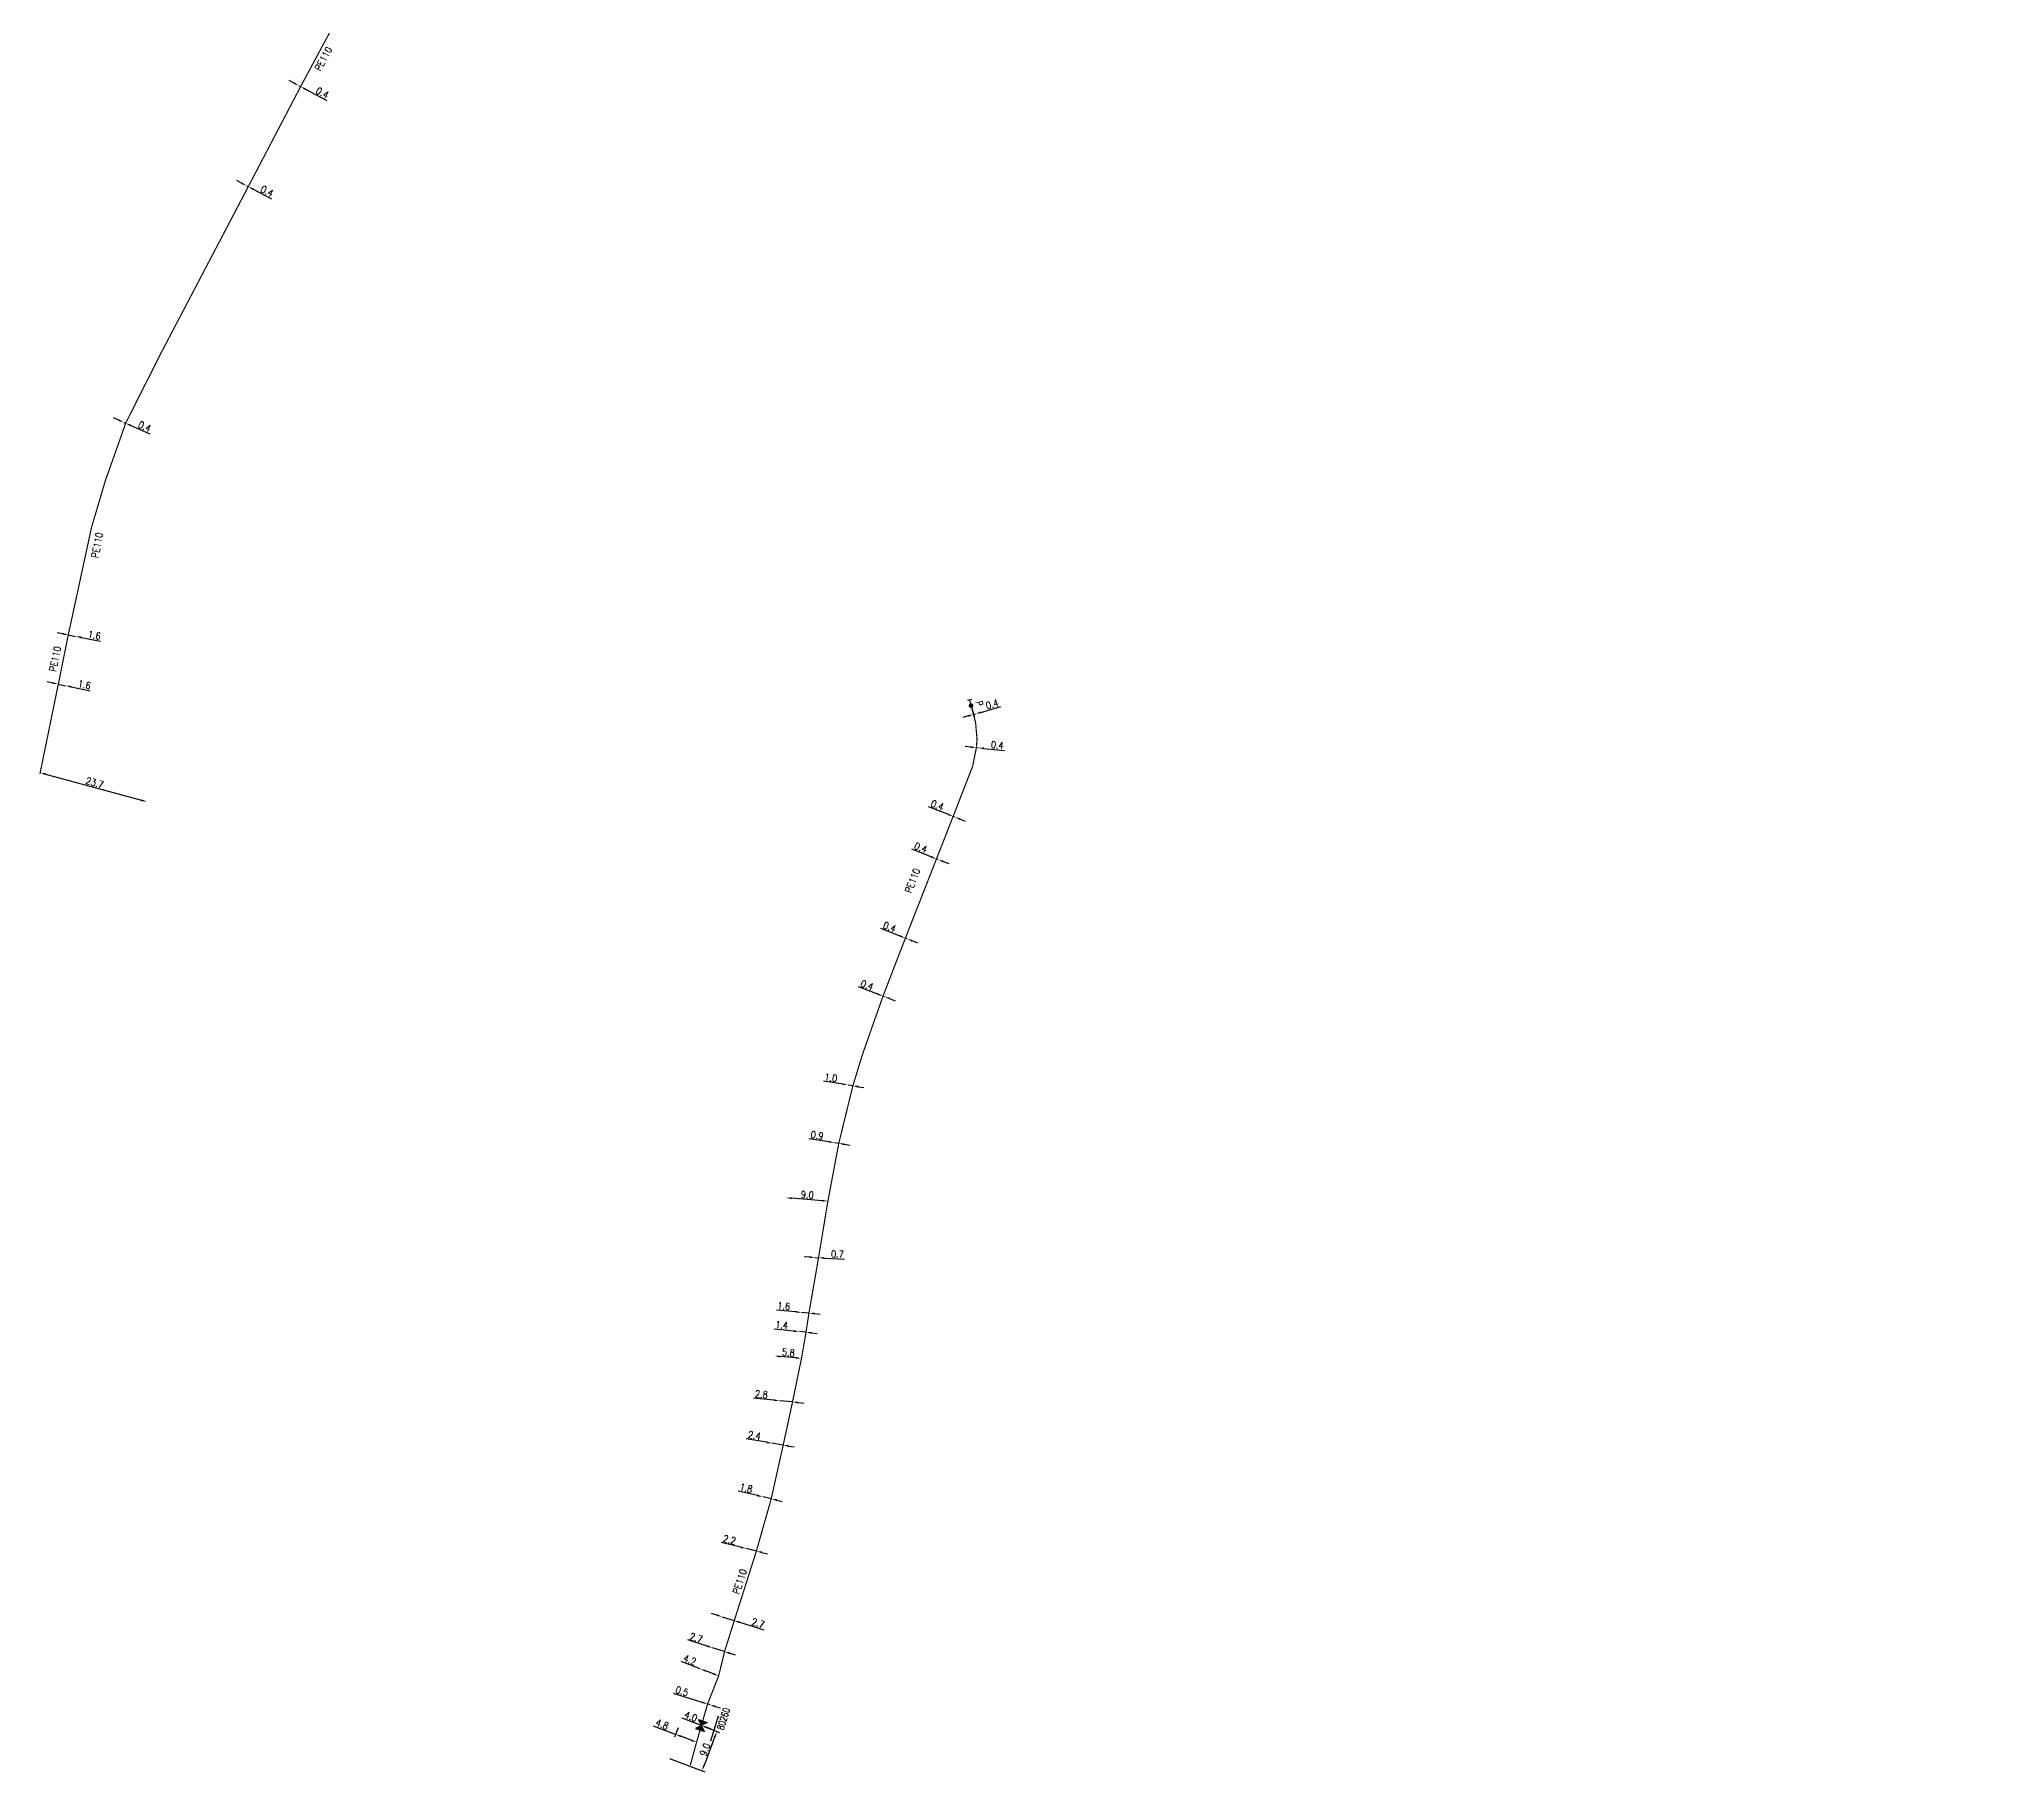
# Model space of a CAD drawing. Header units: millimetres. Extents: x 194000 to 194425, y 154999 to 156002.
# Drawn here: x 193999.9 to 194420.5, y 154998.6 to 155369.4 of the extents above; entities that cross this region are included whole.
import ezdxf
from ezdxf.enums import TextEntityAlignment as Align

# ---------------------------------------------------------------- set-up
doc = ezdxf.new("R2010")
doc.units = ezdxf.units.MM
doc.header["$PDMODE"] = 34
doc.linetypes.add('CENTER', pattern=[50.8, 31.75, -6.35, 6.35, -6.35])
doc.layers.get('0').update_dxf_attribs({"linetype": 'CONTINUOUS'})
doc.layers.get('DEFPOINTS').update_dxf_attribs({"linetype": 'CONTINUOUS'})
for name, color, linetype in [('G_120', 4, 'CONTINUOUS'), ('G_300', 7, 'CONTINUOUS'), ('G_340', 7, 'CONTINUOUS')]:
    doc.layers.add(name, color=color, linetype=linetype)
doc.styles.add('G_ROMANS', font='ROMANS.SHX', dxfattribs={"width": 0.75})
doc.styles.get("Standard").update_dxf_attribs({"font": 'romans.shx', "width": 0.85})
doc.linetypes.add('G_TYPB_PE', pattern='A,5,-0.3,["o",Standard,S=1.5,R=0,X=0,Y=-0.5],-1.65', length=6.95)
doc.dimstyles.get("Standard").update_dxf_attribs({"dimtxt": 1.5, "dimasz": 1.2, "dimexe": 0.625, "dimexo": 0.625, "dimgap": 0.25, "dimtad": 1, "dimdec": 1, "dimzin": 0, "dimdsep": 46, "dimtxsty": 'Standard', "dimcen": -0.5, "dimadec": 0, "dimazin": 0, "dimtfac": 1, "dimtdec": 1, "dimtmove": 0, "dimatfit": 3, "dimfxl": 0, "dimtolj": 1, "dimtzin": 0, "dimarcsym": 0})

# ---------------------------------------------------------------- blocks, each defined once
blk = doc.blocks.new('*D3')
at = {"layer": 'DEFPOINTS', "color": 0, "linetype": 'Continuous', "transparency": 16777216}
for p in [(194141.59, 155008.47), (194134.19, 155001.64), (194141.72, 154998.79)]:
    blk.add_point(p, dxfattribs=at)
at = {"layer": 'G_300', "color": 0, "linetype": 'Continuous', "lineweight": -2, "transparency": 16777216}
for p, q in [((194144.48, 155006.09), (194142.15, 154999.92)), ((194142.17, 155008.25), (194145.49, 155006.99)), ((194134.78, 155001.42), (194142.31, 154998.57))]:
    blk.add_line(p, q, dxfattribs=at)
at = {"layer": 'G_300', "color": 0, "linetype": 'Continuous', "transparency": 16777216}
for points in [[(194144.3, 155006.16), (194144.67, 155006.02), (194144.91, 155007.21)], [(194141.96, 154999.99), (194142.34, 154999.85), (194141.72, 154998.79)]]:
    blk.add_solid(points, dxfattribs=at)
at = {"layer": 'G_300', "color": 0, "linetype": 'Continuous', "transparency": 16777216, "insert": (194142.36, 155003.31), "char_height": 1.5, "attachment_point": 5, "rotation": 69.2807}
blk.add_mtext('\\A1;9.0', dxfattribs=at)
blk = doc.blocks.new('*D4')
at = {"layer": 'DEFPOINTS', "color": 0, "linetype": 'Continuous', "transparency": 16777216}
for p in [(194136.06, 155006.57), (194136.81, 155008.56), (194140.55, 155004.88)]:
    blk.add_point(p, dxfattribs=at)
at = {"layer": 'G_120', "color": 0, "linetype": 'Continuous', "lineweight": -2, "transparency": 16777216}
for p, q in [((194136.06, 155006.57), (194131.34, 155008.35)), ((194136.59, 155007.97), (194135.84, 155005.99)), ((194139.43, 155005.3), (194137.18, 155006.15))]:
    blk.add_line(p, q, dxfattribs=at)
at = {"layer": 'G_120', "color": 0, "linetype": 'Continuous', "transparency": 16777216}
for points in [[(194137.25, 155006.34), (194137.11, 155005.96), (194136.06, 155006.57)], [(194139.5, 155005.49), (194139.36, 155005.11), (194140.55, 155004.88)]]:
    blk.add_solid(points, dxfattribs=at)
at = {"layer": 'G_120', "color": 0, "linetype": 'Continuous', "transparency": 16777216, "insert": (194133.18, 155008.73), "char_height": 1.5, "attachment_point": 5, "rotation": 339.3138}
blk.add_mtext('\\A1;4.8', dxfattribs=at)
blk = doc.blocks.new('*D5')
at = {"layer": 'DEFPOINTS', "color": 0, "linetype": 'Continuous', "transparency": 16777216}
for p in [(194142.91, 155013.07), (194143.39, 155012.92), (194143.39, 155012.92)]:
    blk.add_point(p, dxfattribs=at)
at = {"layer": 'G_120', "color": 0, "linetype": 'Continuous', "lineweight": -2, "transparency": 16777216}
for p, q in [((194141.76, 155013.42), (194135.62, 155015.33)), ((194142.73, 155012.47), (194142.73, 155012.47)), ((194143.39, 155012.92), (194142.91, 155013.07)), ((194144.53, 155012.56), (194145.68, 155012.21))]:
    blk.add_line(p, q, dxfattribs=at)
at = {"layer": 'G_120', "color": 0, "linetype": 'Continuous', "transparency": 16777216}
for points in [[(194141.82, 155013.61), (194141.71, 155013.23), (194142.91, 155013.07)], [(194144.59, 155012.75), (194144.48, 155012.37), (194143.39, 155012.92)]]:
    blk.add_solid(points, dxfattribs=at)
at = {"layer": 'G_120', "color": 0, "linetype": 'Continuous', "transparency": 16777216, "insert": (194137.43, 155015.81), "char_height": 1.5, "attachment_point": 5, "rotation": 342.7931}
blk.add_mtext('\\A1;0.5', dxfattribs=at)
blk = doc.blocks.new('*D6')
at = {"layer": 'DEFPOINTS', "color": 0, "linetype": 'Continuous', "transparency": 16777216}
for p in [(194143.96, 155025.1), (194143.96, 155025.1), (194146.54, 155024.29)]:
    blk.add_point(p, dxfattribs=at)
at = {"layer": 'G_120', "color": 0, "linetype": 'Continuous', "lineweight": -2, "transparency": 16777216}
for p, q in [((194142.82, 155025.46), (194138.65, 155026.77)), ((194146.54, 155024.29), (194143.96, 155025.1)), ((194147.68, 155023.93), (194148.82, 155023.57))]:
    blk.add_line(p, q, dxfattribs=at)
at = {"layer": 'G_120', "color": 0, "linetype": 'Continuous', "transparency": 16777216}
for points in [[(194142.88, 155025.65), (194142.76, 155025.27), (194143.96, 155025.1)], [(194147.74, 155024.12), (194147.62, 155023.74), (194146.54, 155024.29)]]:
    blk.add_solid(points, dxfattribs=at)
at = {"layer": 'G_120', "color": 0, "linetype": 'Continuous', "transparency": 16777216, "insert": (194140.46, 155027.25), "char_height": 1.5, "attachment_point": 5, "rotation": 342.5273}
blk.add_mtext('\\A1;2.7', dxfattribs=at)
blk = doc.blocks.new('*D7')
at = {"layer": 'DEFPOINTS', "color": 0, "linetype": 'Continuous', "transparency": 16777216}
for p in [(194146.05, 155031.73), (194146.05, 155031.73), (194148.62, 155030.92)]:
    blk.add_point(p, dxfattribs=at)
at = {"layer": 'G_120', "color": 0, "linetype": 'Continuous', "lineweight": -2, "transparency": 16777216}
for p, q in [((194144.9, 155032.09), (194143.76, 155032.45)), ((194146.05, 155031.73), (194148.62, 155030.92)), ((194149.77, 155030.56), (194154.93, 155028.94))]:
    blk.add_line(p, q, dxfattribs=at)
at = {"layer": 'G_120', "color": 0, "linetype": 'Continuous', "transparency": 16777216}
for points in [[(194144.96, 155032.28), (194144.84, 155031.9), (194146.05, 155031.73)], [(194149.83, 155030.75), (194149.71, 155030.37), (194148.62, 155030.92)]]:
    blk.add_solid(points, dxfattribs=at)
at = {"layer": 'G_120', "color": 0, "linetype": 'Continuous', "transparency": 16777216, "insert": (194153.72, 155030.37), "char_height": 1.5, "attachment_point": 5, "rotation": 342.5273}
blk.add_mtext('\\A1;2.7', dxfattribs=at)
blk = doc.blocks.new('*D8')
at = {"layer": 'DEFPOINTS', "color": 0, "linetype": 'Continuous', "transparency": 16777216}
for p in [(194151.22, 155046.33), (194151.22, 155046.33), (194153.36, 155045.81)]:
    blk.add_point(p, dxfattribs=at)
at = {"layer": 'G_120', "color": 0, "linetype": 'Continuous', "lineweight": -2, "transparency": 16777216}
for p, q in [((194150.06, 155046.61), (194145.81, 155047.64)), ((194153.36, 155045.81), (194151.22, 155046.33)), ((194151.37, 155046.93), (194151.37, 155046.93)), ((194153.51, 155046.41), (194153.51, 155046.41)), ((194154.53, 155045.52), (194155.7, 155045.24))]:
    blk.add_line(p, q, dxfattribs=at)
at = {"layer": 'G_120', "color": 0, "linetype": 'Continuous', "transparency": 16777216}
for points in [[(194150.11, 155046.8), (194150.01, 155046.41), (194151.22, 155046.33)], [(194154.58, 155045.72), (194154.48, 155045.33), (194153.36, 155045.81)]]:
    blk.add_solid(points, dxfattribs=at)
at = {"layer": 'G_120', "color": 0, "linetype": 'Continuous', "transparency": 16777216, "insert": (194147.59, 155048.24), "char_height": 1.5, "attachment_point": 5, "rotation": 346.3518}
blk.add_mtext('\\A1;2.2', dxfattribs=at)
blk = doc.blocks.new('*D9')
at = {"layer": 'DEFPOINTS', "color": 0, "linetype": 'Continuous', "transparency": 16777216}
for p in [(194141.35, 155020.58), (194141.35, 155020.58), (194145.28, 155019.1)]:
    blk.add_point(p, dxfattribs=at)
at = {"layer": 'G_120', "color": 0, "linetype": 'Continuous', "lineweight": -2, "transparency": 16777216}
for p, q in [((194141.35, 155020.58), (194137.26, 155022.13)), ((194144.16, 155019.52), (194142.47, 155020.16))]:
    blk.add_line(p, q, dxfattribs=at)
at = {"layer": 'G_120', "color": 0, "linetype": 'Continuous', "transparency": 16777216}
for points in [[(194142.54, 155020.35), (194142.4, 155019.97), (194141.35, 155020.58)], [(194144.23, 155019.71), (194144.08, 155019.34), (194145.28, 155019.1)]]:
    blk.add_solid(points, dxfattribs=at)
at = {"layer": 'G_120', "color": 0, "linetype": 'Continuous', "transparency": 16777216, "insert": (194139.1, 155022.5), "char_height": 1.5, "attachment_point": 5, "rotation": 339.3138}
blk.add_mtext('\\A1;4.2', dxfattribs=at)
blk = doc.blocks.new('*D10')
at = {"layer": 'DEFPOINTS', "color": 0, "linetype": 'Continuous', "transparency": 16777216}
for p in [(194154.78, 155057.41), (194154.78, 155057.41), (194156.53, 155057)]:
    blk.add_point(p, dxfattribs=at)
at = {"layer": 'G_120', "color": 0, "linetype": 'Continuous', "lineweight": -2, "transparency": 16777216}
for p, q in [((194153.61, 155057.68), (194149.46, 155058.66)), ((194156.53, 155057), (194154.78, 155057.41)), ((194157.7, 155056.72), (194158.87, 155056.45))]:
    blk.add_line(p, q, dxfattribs=at)
at = {"layer": 'G_120', "color": 0, "linetype": 'Continuous', "transparency": 16777216}
for points in [[(194153.66, 155057.88), (194153.57, 155057.49), (194154.78, 155057.41)], [(194157.75, 155056.92), (194157.66, 155056.53), (194156.53, 155057)]]:
    blk.add_solid(points, dxfattribs=at)
at = {"layer": 'G_120', "color": 0, "linetype": 'Continuous', "transparency": 16777216, "insert": (194151.14, 155059.29), "char_height": 1.5, "attachment_point": 5, "rotation": 346.7984}
blk.add_mtext('\\A1;1.8', dxfattribs=at)
blk = doc.blocks.new('*D11')
at = {"layer": 'DEFPOINTS', "color": 0, "linetype": 'Continuous', "transparency": 16777216}
for p in [(194156.72, 155068.89), (194156.72, 155068.89), (194159.09, 155068.49)]:
    blk.add_point(p, dxfattribs=at)
at = {"layer": 'G_120', "color": 0, "linetype": 'Continuous', "lineweight": -2, "transparency": 16777216}
for p, q in [((194155.54, 155069.09), (194151.17, 155069.83)), ((194159.09, 155068.49), (194156.72, 155068.89)), ((194160.27, 155068.29), (194161.45, 155068.09))]:
    blk.add_line(p, q, dxfattribs=at)
at = {"layer": 'G_120', "color": 0, "linetype": 'Continuous', "transparency": 16777216}
for points in [[(194155.57, 155069.29), (194155.51, 155068.89), (194156.72, 155068.89)], [(194160.3, 155068.49), (194160.24, 155068.09), (194159.09, 155068.49)]]:
    blk.add_solid(points, dxfattribs=at)
at = {"layer": 'G_120', "color": 0, "linetype": 'Continuous', "transparency": 16777216, "insert": (194152.93, 155070.55), "char_height": 1.5, "attachment_point": 5, "rotation": 350.4038}
blk.add_mtext('\\A1;2.4', dxfattribs=at)
blk = doc.blocks.new('*D12')
at = {"layer": 'DEFPOINTS', "color": 0, "linetype": 'Continuous', "transparency": 16777216}
for p in [(194158.31, 155077.99), (194158.31, 155077.99), (194161.09, 155077.72)]:
    blk.add_point(p, dxfattribs=at)
at = {"layer": 'G_120', "color": 0, "linetype": 'Continuous', "lineweight": -2, "transparency": 16777216}
for p, q in [((194157.11, 155078.11), (194152.76, 155078.53)), ((194161.09, 155077.72), (194158.31, 155077.99)), ((194162.29, 155077.6), (194163.48, 155077.48))]:
    blk.add_line(p, q, dxfattribs=at)
at = {"layer": 'G_120', "color": 0, "linetype": 'Continuous', "transparency": 16777216}
for points in [[(194157.13, 155078.31), (194157.09, 155077.91), (194158.31, 155077.99)], [(194162.31, 155077.8), (194162.27, 155077.4), (194161.09, 155077.72)]]:
    blk.add_solid(points, dxfattribs=at)
at = {"layer": 'G_120', "color": 0, "linetype": 'Continuous', "transparency": 16777216, "insert": (194154.44, 155079.37), "char_height": 1.5, "attachment_point": 5, "rotation": 354.3831}
blk.add_mtext('\\A1;2.8', dxfattribs=at)
blk = doc.blocks.new('*D13')
at = {"layer": 'DEFPOINTS', "color": 0, "linetype": 'Continuous', "transparency": 16777216}
for p in [(194157.23, 155087.57), (194157.23, 155087.57), (194163.01, 155087.06)]:
    blk.add_point(p, dxfattribs=at)
at = {"layer": 'G_120', "color": 0, "linetype": 'Continuous', "lineweight": -2, "transparency": 16777216}
blk.add_line((194161.81, 155087.16), (194158.43, 155087.46), dxfattribs=at)
at = {"layer": 'G_120', "color": 0, "linetype": 'Continuous', "transparency": 16777216}
for points in [[(194158.44, 155087.66), (194158.41, 155087.26), (194157.23, 155087.57)], [(194161.83, 155087.36), (194161.8, 155086.97), (194163.01, 155087.06)]]:
    blk.add_solid(points, dxfattribs=at)
at = {"layer": 'G_120', "color": 0, "linetype": 'Continuous', "transparency": 16777216, "insert": (194160.21, 155088.31), "char_height": 1.5, "attachment_point": 5, "rotation": 354.9717}
blk.add_mtext('\\A1;5.8', dxfattribs=at)
blk = doc.blocks.new('*D14')
at = {"layer": 'DEFPOINTS', "color": 0, "linetype": 'Continuous', "transparency": 16777216}
for p in [(194162.59, 155092.78), (194162.59, 155092.78), (194163.98, 155092.64)]:
    blk.add_point(p, dxfattribs=at)
at = {"layer": 'G_120', "color": 0, "linetype": 'Continuous', "lineweight": -2, "transparency": 16777216}
for p, q in [((194161.39, 155092.9), (194157.17, 155093.33)), ((194163.98, 155092.64), (194162.59, 155092.78)), ((194165.18, 155092.51), (194166.37, 155092.39))]:
    blk.add_line(p, q, dxfattribs=at)
at = {"layer": 'G_120', "color": 0, "linetype": 'Continuous', "transparency": 16777216}
for points in [[(194161.41, 155093.1), (194161.37, 155092.7), (194162.59, 155092.78)], [(194165.2, 155092.71), (194165.15, 155092.32), (194163.98, 155092.64)]]:
    blk.add_solid(points, dxfattribs=at)
at = {"layer": 'G_120', "color": 0, "linetype": 'Continuous', "transparency": 16777216, "insert": (194158.78, 155094.17), "char_height": 1.5, "attachment_point": 5, "rotation": 354.1946}
blk.add_mtext('\\A1;1.4', dxfattribs=at)
blk = doc.blocks.new('*D15')
at = {"layer": 'DEFPOINTS', "color": 0, "linetype": 'Continuous', "transparency": 16777216}
for p in [(194163.01, 155096.89), (194163.01, 155096.89), (194164.6, 155096.75)]:
    blk.add_point(p, dxfattribs=at)
at = {"layer": 'G_120', "color": 0, "linetype": 'Continuous', "lineweight": -2, "transparency": 16777216}
for p, q in [((194161.81, 155097), (194157.64, 155097.38)), ((194164.6, 155096.75), (194163.01, 155096.89)), ((194165.8, 155096.64), (194166.99, 155096.53))]:
    blk.add_line(p, q, dxfattribs=at)
at = {"layer": 'G_120', "color": 0, "linetype": 'Continuous', "transparency": 16777216}
for points in [[(194161.83, 155097.2), (194161.79, 155096.8), (194163.01, 155096.89)], [(194165.81, 155096.84), (194165.78, 155096.44), (194164.6, 155096.75)]]:
    blk.add_solid(points, dxfattribs=at)
at = {"layer": 'G_120', "color": 0, "linetype": 'Continuous', "transparency": 16777216, "insert": (194159.22, 155098.24), "char_height": 1.5, "attachment_point": 5, "rotation": 354.8273}
blk.add_mtext('\\A1;1.6', dxfattribs=at)
blk = doc.blocks.new('*D16')
at = {"layer": 'DEFPOINTS', "color": 0, "linetype": 'Continuous', "transparency": 16777216}
for p in [(194165.96, 155108.65), (194165.96, 155108.65), (194166.66, 155108.61)]:
    blk.add_point(p, dxfattribs=at)
at = {"layer": 'G_120', "color": 0, "linetype": 'Continuous', "lineweight": -2, "transparency": 16777216}
for p, q in [((194164.76, 155108.72), (194163.57, 155108.8)), ((194165.96, 155108.65), (194166.66, 155108.61)), ((194167.86, 155108.54), (194172.22, 155108.28))]:
    blk.add_line(p, q, dxfattribs=at)
at = {"layer": 'G_120', "color": 0, "linetype": 'Continuous', "transparency": 16777216}
for points in [[(194164.78, 155108.92), (194164.75, 155108.53), (194165.96, 155108.65)], [(194167.87, 155108.74), (194167.85, 155108.34), (194166.66, 155108.61)]]:
    blk.add_solid(points, dxfattribs=at)
at = {"layer": 'G_120', "color": 0, "linetype": 'Continuous', "transparency": 16777216, "insert": (194170.7, 155109.37), "char_height": 1.5, "attachment_point": 5, "rotation": 356.6025}
blk.add_mtext('\\A1;0.7', dxfattribs=at)
blk = doc.blocks.new('*D17')
at = {"layer": 'DEFPOINTS', "color": 0, "linetype": 'Continuous', "transparency": 16777216}
for p in [(194170.1, 155133.22), (194170.1, 155133.22), (194170.99, 155133.08)]:
    blk.add_point(p, dxfattribs=at)
at = {"layer": 'G_120', "color": 0, "linetype": 'Continuous', "lineweight": -2, "transparency": 16777216}
for p, q in [((194168.91, 155133.41), (194164.66, 155134.08)), ((194170.99, 155133.08), (194170.1, 155133.22)), ((194172.17, 155132.89), (194173.36, 155132.7))]:
    blk.add_line(p, q, dxfattribs=at)
at = {"layer": 'G_120', "color": 0, "linetype": 'Continuous', "transparency": 16777216}
for points in [[(194168.94, 155133.6), (194168.88, 155133.21), (194170.1, 155133.22)], [(194172.2, 155133.09), (194172.14, 155132.69), (194170.99, 155133.08)]]:
    blk.add_solid(points, dxfattribs=at)
at = {"layer": 'G_120', "color": 0, "linetype": 'Continuous', "transparency": 16777216, "insert": (194166.35, 155134.82), "char_height": 1.5, "attachment_point": 5, "rotation": 351.0144}
blk.add_mtext('\\A1;0.9', dxfattribs=at)
blk = doc.blocks.new('*D18')
at = {"layer": 'DEFPOINTS', "color": 0, "linetype": 'Continuous', "transparency": 16777216}
for p in [(194173.02, 155145.55), (194173.02, 155145.55), (194174, 155145.39)]:
    blk.add_point(p, dxfattribs=at)
at = {"layer": 'G_120', "color": 0, "linetype": 'Continuous', "lineweight": -2, "transparency": 16777216}
for p, q in [((194171.83, 155145.73), (194167.69, 155146.38)), ((194174, 155145.39), (194173.02, 155145.55)), ((194175.19, 155145.21), (194176.37, 155145.02))]:
    blk.add_line(p, q, dxfattribs=at)
at = {"layer": 'G_120', "color": 0, "linetype": 'Continuous', "transparency": 16777216}
for points in [[(194171.86, 155145.93), (194171.8, 155145.54), (194173.02, 155145.55)], [(194175.22, 155145.41), (194175.16, 155145.01), (194174, 155145.39)]]:
    blk.add_solid(points, dxfattribs=at)
at = {"layer": 'G_120', "color": 0, "linetype": 'Continuous', "transparency": 16777216, "insert": (194169.32, 155147.14), "char_height": 1.5, "attachment_point": 5, "rotation": 351.1143}
blk.add_mtext('\\A1;1.0', dxfattribs=at)
blk = doc.blocks.new('*D19')
at = {"layer": 'DEFPOINTS', "color": 0, "linetype": 'Continuous', "transparency": 16777216}
for p in [(194180.46, 155164.61), (194180.83, 155164.47), (194180.83, 155164.47)]:
    blk.add_point(p, dxfattribs=at)
at = {"layer": 'G_120', "color": 0, "linetype": 'Continuous', "lineweight": -2, "transparency": 16777216}
for p, q in [((194179.34, 155165.03), (194175.19, 155166.59)), ((194180.68, 155165.19), (194180.68, 155165.19)), ((194181.05, 155165.05), (194181.05, 155165.05)), ((194180.83, 155164.47), (194180.46, 155164.61)), ((194181.96, 155164.04), (194183.08, 155163.62))]:
    blk.add_line(p, q, dxfattribs=at)
at = {"layer": 'G_120', "color": 0, "linetype": 'Continuous', "transparency": 16777216}
for points in [[(194179.41, 155165.22), (194179.27, 155164.84), (194180.46, 155164.61)], [(194182.03, 155164.23), (194181.89, 155163.86), (194180.83, 155164.47)]]:
    blk.add_solid(points, dxfattribs=at)
at = {"layer": 'G_120', "color": 0, "linetype": 'Continuous', "transparency": 16777216, "insert": (194177.05, 155166.96), "char_height": 1.5, "attachment_point": 5, "rotation": 339.4016}
blk.add_mtext('\\A1;0.4', dxfattribs=at)
blk = doc.blocks.new('*D20')
at = {"layer": 'DEFPOINTS', "color": 0, "linetype": 'Continuous', "transparency": 16777216}
for p in [(194185.25, 155177.02), (194185.62, 155176.87), (194185.62, 155176.87)]:
    blk.add_point(p, dxfattribs=at)
at = {"layer": 'G_120', "color": 0, "linetype": 'Continuous', "lineweight": -2, "transparency": 16777216}
for p, q in [((194184.14, 155177.45), (194180.01, 155179.07)), ((194185.62, 155176.87), (194185.25, 155177.02)), ((194186.74, 155176.43), (194187.86, 155176))]:
    blk.add_line(p, q, dxfattribs=at)
at = {"layer": 'G_120', "color": 0, "linetype": 'Continuous', "transparency": 16777216}
for points in [[(194184.21, 155177.64), (194184.06, 155177.27), (194185.25, 155177.02)], [(194186.82, 155176.62), (194186.67, 155176.25), (194185.62, 155176.87)]]:
    blk.add_solid(points, dxfattribs=at)
at = {"layer": 'G_120', "color": 0, "linetype": 'Continuous', "transparency": 16777216, "insert": (194181.88, 155179.41), "char_height": 1.5, "attachment_point": 5, "rotation": 338.5979}
blk.add_mtext('\\A1;0.4', dxfattribs=at)
blk = doc.blocks.new('*D21')
at = {"layer": 'DEFPOINTS', "color": 0, "linetype": 'Continuous', "transparency": 16777216}
for p in [(194191.9, 155193.98), (194192.27, 155193.84), (194192.27, 155193.84)]:
    blk.add_point(p, dxfattribs=at)
at = {"layer": 'G_120', "color": 0, "linetype": 'Continuous', "lineweight": -2, "transparency": 16777216}
for p, q in [((194190.78, 155194.42), (194186.66, 155196.04)), ((194192.27, 155193.84), (194191.9, 155193.98)), ((194193.39, 155193.4), (194194.51, 155192.96))]:
    blk.add_line(p, q, dxfattribs=at)
at = {"layer": 'G_120', "color": 0, "linetype": 'Continuous', "transparency": 16777216}
for points in [[(194190.86, 155194.61), (194190.71, 155194.23), (194191.9, 155193.98)], [(194193.46, 155193.59), (194193.32, 155193.21), (194192.27, 155193.84)]]:
    blk.add_solid(points, dxfattribs=at)
at = {"layer": 'G_120', "color": 0, "linetype": 'Continuous', "transparency": 16777216, "insert": (194188.53, 155196.38), "char_height": 1.5, "attachment_point": 5, "rotation": 338.5979}
blk.add_mtext('\\A1;0.4', dxfattribs=at)
blk = doc.blocks.new('*D22')
at = {"layer": 'DEFPOINTS', "color": 0, "linetype": 'Continuous', "transparency": 16777216}
for p in [(194195.47, 155203.08), (194195.84, 155202.93), (194195.84, 155202.93)]:
    blk.add_point(p, dxfattribs=at)
at = {"layer": 'G_120', "color": 0, "linetype": 'Continuous', "lineweight": -2, "transparency": 16777216}
for p, q in [((194194.35, 155203.52), (194190.22, 155205.13)), ((194195.84, 155202.93), (194195.47, 155203.08)), ((194196.96, 155202.49), (194198.07, 155202.05))]:
    blk.add_line(p, q, dxfattribs=at)
at = {"layer": 'G_120', "color": 0, "linetype": 'Continuous', "transparency": 16777216}
for points in [[(194194.42, 155203.7), (194194.28, 155203.33), (194195.47, 155203.08)], [(194197.03, 155202.68), (194196.88, 155202.31), (194195.84, 155202.93)]]:
    blk.add_solid(points, dxfattribs=at)
at = {"layer": 'G_120', "color": 0, "linetype": 'Continuous', "transparency": 16777216, "insert": (194192.09, 155205.47), "char_height": 1.5, "attachment_point": 5, "rotation": 338.5856}
blk.add_mtext('\\A1;0.4', dxfattribs=at)
blk = doc.blocks.new('*D23')
at = {"layer": 'DEFPOINTS', "color": 0, "linetype": 'Continuous', "transparency": 16777216}
for p in [(194200.44, 155217.8), (194200.84, 155217.76), (194200.84, 155217.76)]:
    blk.add_point(p, dxfattribs=at)
at = {"layer": 'G_120', "color": 0, "linetype": 'Continuous', "lineweight": -2, "transparency": 16777216}
for p, q in [((194199.25, 155217.92), (194198.06, 155218.04)), ((194200.44, 155217.8), (194200.84, 155217.76)), ((194202.04, 155217.64), (194206.45, 155217.19))]:
    blk.add_line(p, q, dxfattribs=at)
at = {"layer": 'G_120', "color": 0, "linetype": 'Continuous', "transparency": 16777216}
for points in [[(194199.27, 155218.12), (194199.23, 155217.72), (194200.44, 155217.8)], [(194202.06, 155217.84), (194202.02, 155217.44), (194200.84, 155217.76)]]:
    blk.add_solid(points, dxfattribs=at)
at = {"layer": 'G_120', "color": 0, "linetype": 'Continuous', "transparency": 16777216, "insert": (194204.94, 155218.35), "char_height": 1.5, "attachment_point": 5, "rotation": 354.1848}
blk.add_mtext('\\A1;0.4', dxfattribs=at)
blk = doc.blocks.new('*D24')
at = {"layer": 'DEFPOINTS', "color": 0, "linetype": 'Continuous', "transparency": 16777216}
for p in [(194199.3, 155226.82), (194200.23, 155225.02), (194200.23, 155225.02)]:
    blk.add_point(p, dxfattribs=at)
at = {"layer": 'G_300', "color": 0, "linetype": 'Continuous', "lineweight": -2, "transparency": 16777216}
for p, q in [((194198.69, 155224.58), (194197.54, 155224.24)), ((194199.47, 155226.22), (194200.02, 155224.31)), ((194199.85, 155224.91), (194200.23, 155225.02)), ((194201.38, 155225.35), (194205.64, 155226.57))]:
    blk.add_line(p, q, dxfattribs=at)
at = {"layer": 'G_300', "color": 0, "linetype": 'Continuous', "transparency": 16777216}
for points in [[(194198.64, 155224.77), (194198.75, 155224.38), (194199.85, 155224.91)], [(194201.33, 155225.54), (194201.44, 155225.15), (194200.23, 155225.02)]]:
    blk.add_solid(points, dxfattribs=at)
at = {"layer": 'G_300', "color": 0, "linetype": 'Continuous', "transparency": 16777216, "insert": (194203.82, 155227.08), "char_height": 1.5, "attachment_point": 5, "rotation": 15.9919}
blk.add_mtext('\\A1;0.4', dxfattribs=at)
blk = doc.blocks.new('G_300_04')
at = {"linetype": 'Continuous'}
h = blk.add_hatch(color=0, dxfattribs=at)
h.paths.add_polyline_path([(-1, 1), (-1, -1), (0, 0)])
h.paths.add_polyline_path([(1, 1), (0, 0), (1, -1)])
at = {"color": 0, "linetype": 'Continuous', "flags": 128}
blk.add_lwpolyline([(-1, -1), (1, 1), (1, -1), (-1, 1)], close=True, dxfattribs=at)
at = {"color": 0, "linetype": 'Continuous', "style": 'G_ROMANS', "width": 0.75}
blk.add_attdef('NUM', text='', height=1.5, dxfattribs=at).set_placement((0, 2.1), align=Align.MIDDLE_CENTER)
at = {"color": 0, "linetype": 'Continuous', "style": 'G_ROMANS', "width": 0.75, "flags": 3}
for tag, p in [('DEF_COUP', (0, -7.5)), ('DEF_LEG', (0, -5)), ('DEF_TYPE', (0, -10))]:
    blk.add_attdef(tag, text='', height=1.2, dxfattribs=at).set_placement(p, align=Align.MIDDLE)
blk = doc.blocks.new('G_300_12')
at = {"color": 0, "linetype": 'Continuous', "const_width": 0.497, "flags": 128}
blk.add_lwpolyline([(-0.21, 0, 1), (0.29, 0, 1)], format="xyb", close=True, dxfattribs=at)
at = {"color": 0, "linetype": 'Continuous', "style": 'G_ROMANS', "width": 0.75}
blk.add_text('P', height=1.5, dxfattribs=at).set_placement((0.04, 1.85), align=Align.MIDDLE)
at = {"color": 0, "linetype": 'Continuous', "style": 'G_ROMANS', "width": 0.75, "flags": 3}
for tag, p in [('DEF_COUP', (0, -12.5)), ('DEF_LEG', (0, -10)), ('DEF_TYPE', (0, -15))]:
    blk.add_attdef(tag, text='', height=1.2, dxfattribs=at).set_placement(p, align=Align.MIDDLE)
blk = doc.blocks.new('G_340_07')
at = {"color": 0, "linetype": 'Continuous', "const_width": 0.25, "flags": 128}
blk.add_lwpolyline([(0, 0), (1.25, 0)], dxfattribs=at)
at = {"color": 0, "linetype": 'Continuous', "flags": 128}
blk.add_lwpolyline([(1.25, -0.5), (1.25, 0.5)], dxfattribs=at)
at = {"color": 0, "linetype": 'Continuous', "width": 0.75, "flags": 3}
for tag, p in [('DEF_COUP', (0, -7.5)), ('DEF_LEG', (0, -5)), ('DEF_TYPE', (0, -10))]:
    blk.add_attdef(tag, text='', height=1.2, dxfattribs=at).set_placement(p, align=Align.MIDDLE)
blk = doc.blocks.new('*D47')
at = {"layer": 'DEFPOINTS', "color": 0, "linetype": 'Continuous', "transparency": 16777216}
for p in [(194003.94, 155231.38), (194005.51, 155231.06), (194005.51, 155231.06)]:
    blk.add_point(p, dxfattribs=at)
at = {"layer": 'G_120', "color": 0, "linetype": 'Continuous', "lineweight": -2, "transparency": 16777216}
for p, q in [((194002.76, 155231.62), (194001.58, 155231.86)), ((194003.94, 155231.38), (194005.51, 155231.06)), ((194004.06, 155231.99), (194004.06, 155231.99)), ((194005.63, 155231.68), (194005.63, 155231.68)), ((194006.68, 155230.82), (194010.79, 155229.99))]:
    blk.add_line(p, q, dxfattribs=at)
at = {"layer": 'G_120', "color": 0, "linetype": 'Continuous', "transparency": 16777216}
for points in [[(194002.8, 155231.81), (194002.72, 155231.42), (194003.94, 155231.38)], [(194006.72, 155231.02), (194006.64, 155230.63), (194005.51, 155231.06)]]:
    blk.add_solid(points, dxfattribs=at)
at = {"layer": 'G_120', "color": 0, "linetype": 'Continuous', "transparency": 16777216, "insert": (194009.52, 155231.27), "char_height": 1.5, "attachment_point": 5, "rotation": 348.5429}
blk.add_mtext('\\A1;1.6', dxfattribs=at)
blk = doc.blocks.new('*D48')
at = {"layer": 'DEFPOINTS', "color": 0, "linetype": 'Continuous', "transparency": 16777216}
for p in [(194006.07, 155241.92), (194007.64, 155241.62), (194007.64, 155241.62)]:
    blk.add_point(p, dxfattribs=at)
at = {"layer": 'G_120', "color": 0, "linetype": 'Continuous', "lineweight": -2, "transparency": 16777216}
for p, q in [((194004.89, 155242.15), (194003.72, 155242.37)), ((194006.07, 155241.92), (194007.64, 155241.62)), ((194008.82, 155241.39), (194012.94, 155240.6))]:
    blk.add_line(p, q, dxfattribs=at)
at = {"layer": 'G_120', "color": 0, "linetype": 'Continuous', "transparency": 16777216}
for points in [[(194004.93, 155242.34), (194004.86, 155241.95), (194006.07, 155241.92)], [(194008.86, 155241.59), (194008.78, 155241.19), (194007.64, 155241.62)]]:
    blk.add_solid(points, dxfattribs=at)
at = {"layer": 'G_120', "color": 0, "linetype": 'Continuous', "transparency": 16777216, "insert": (194011.66, 155241.86), "char_height": 1.5, "attachment_point": 5, "rotation": 349.0916}
blk.add_mtext('\\A1;1.6', dxfattribs=at)
blk = doc.blocks.new('*D49')
at = {"layer": 'DEFPOINTS', "color": 0, "linetype": 'Continuous', "transparency": 16777216}
for p in [(194000.06, 155212.44), (194022.92, 155206.21), (194022.92, 155206.21)]:
    blk.add_point(p, dxfattribs=at)
at = {"layer": 'G_120', "color": 0, "linetype": 'Continuous', "lineweight": -2, "transparency": 16777216}
blk.add_line((194001.21, 155212.13), (194021.76, 155206.53), dxfattribs=at)
at = {"layer": 'G_120', "color": 0, "linetype": 'Continuous', "transparency": 16777216}
for points in [[(194001.27, 155212.32), (194001.16, 155211.93), (194000.06, 155212.44)], [(194021.82, 155206.72), (194021.71, 155206.34), (194022.92, 155206.21)]]:
    blk.add_solid(points, dxfattribs=at)
at = {"layer": 'G_120', "color": 0, "linetype": 'Continuous', "transparency": 16777216, "insert": (194011.75, 155210.29), "char_height": 1.5, "attachment_point": 5, "rotation": 344.7673}
blk.add_mtext('\\A1;23.7', dxfattribs=at)
blk = doc.blocks.new('*D50')
at = {"layer": 'DEFPOINTS', "color": 0, "linetype": 'Continuous', "transparency": 16777216}
for p in [(194017.99, 155287.41), (194017.99, 155287.41), (194018.35, 155287.25)]:
    blk.add_point(p, dxfattribs=at)
at = {"layer": 'G_120', "color": 0, "linetype": 'Continuous', "lineweight": -2, "transparency": 16777216}
for p, q in [((194016.89, 155287.89), (194015.79, 155288.37)), ((194017.99, 155287.41), (194018.35, 155287.25)), ((194019.45, 155286.76), (194023.51, 155284.97))]:
    blk.add_line(p, q, dxfattribs=at)
at = {"layer": 'G_120', "color": 0, "linetype": 'Continuous', "transparency": 16777216}
for points in [[(194016.97, 155288.07), (194016.81, 155287.71), (194017.99, 155287.41)], [(194019.53, 155286.94), (194019.37, 155286.58), (194018.35, 155287.25)]]:
    blk.add_solid(points, dxfattribs=at)
at = {"layer": 'G_120', "color": 0, "linetype": 'Continuous', "transparency": 16777216, "insert": (194022.43, 155286.54), "char_height": 1.5, "attachment_point": 5, "rotation": 336.2135}
blk.add_mtext('\\A1;0.4', dxfattribs=at)
blk = doc.blocks.new('*D51')
at = {"layer": 'DEFPOINTS', "color": 0, "linetype": 'Continuous', "transparency": 16777216}
for p in [(194044.24, 155338.07), (194044.24, 155338.07), (194044.6, 155337.89)]:
    blk.add_point(p, dxfattribs=at)
at = {"layer": 'G_120', "color": 0, "linetype": 'Continuous', "lineweight": -2, "transparency": 16777216}
for p, q in [((194043.18, 155338.63), (194042.12, 155339.18)), ((194044.24, 155338.07), (194044.6, 155337.89)), ((194045.66, 155337.33), (194049.6, 155335.29))]:
    blk.add_line(p, q, dxfattribs=at)
at = {"layer": 'G_120', "color": 0, "linetype": 'Continuous', "transparency": 16777216}
for points in [[(194043.27, 155338.8), (194043.09, 155338.45), (194044.24, 155338.07)], [(194045.76, 155337.51), (194045.57, 155337.16), (194044.6, 155337.89)]]:
    blk.add_solid(points, dxfattribs=at)
at = {"layer": 'G_120', "color": 0, "linetype": 'Continuous', "transparency": 16777216, "insert": (194048.62, 155336.92), "char_height": 1.5, "attachment_point": 5, "rotation": 332.5174}
blk.add_mtext('\\A1;0.4', dxfattribs=at)
blk = doc.blocks.new('*D52')
at = {"layer": 'DEFPOINTS', "color": 0, "linetype": 'Continuous', "transparency": 16777216}
for p in [(194055.45, 155359.49), (194055.45, 155359.49), (194055.8, 155359.3)]:
    blk.add_point(p, dxfattribs=at)
at = {"layer": 'G_120', "color": 0, "linetype": 'Continuous', "lineweight": -2, "transparency": 16777216}
for p, q in [((194054.38, 155360.05), (194053.32, 155360.6)), ((194055.15, 155358.93), (194055.15, 155358.93)), ((194055.45, 155359.49), (194055.8, 155359.3)), ((194055.51, 155358.75), (194055.51, 155358.75)), ((194056.86, 155358.74), (194061.43, 155356.34))]:
    blk.add_line(p, q, dxfattribs=at)
at = {"layer": 'G_120', "color": 0, "linetype": 'Continuous', "transparency": 16777216}
for points in [[(194054.48, 155360.22), (194054.29, 155359.87), (194055.45, 155359.49)], [(194056.95, 155358.92), (194056.77, 155358.56), (194055.8, 155359.3)]]:
    blk.add_solid(points, dxfattribs=at)
at = {"layer": 'G_120', "color": 0, "linetype": 'Continuous', "transparency": 16777216, "insert": (194060.46, 155357.98), "char_height": 1.5, "attachment_point": 5, "rotation": 332.2529}
blk.add_mtext('\\A1;0.4', dxfattribs=at)
blk = doc.blocks.new('*D144')
at = {"layer": 'DEFPOINTS', "color": 0, "linetype": 'Continuous', "transparency": 16777216}
for p in [(194141.59, 155008.47), (194144.32, 155007.44), (194144.32, 155007.44)]:
    blk.add_point(p, dxfattribs=at)
at = {"layer": 'G_300', "color": 0, "linetype": 'Continuous', "lineweight": -2, "transparency": 16777216}
for p, q in [((194141.59, 155008.47), (194137.5, 155010.02)), ((194143.2, 155007.86), (194142.71, 155008.05)), ((194144.54, 155008.02), (194144.54, 155008.02))]:
    blk.add_line(p, q, dxfattribs=at)
at = {"layer": 'G_300', "color": 0, "linetype": 'Continuous', "transparency": 16777216}
for points in [[(194142.78, 155008.24), (194142.64, 155007.86), (194141.59, 155008.47)], [(194143.27, 155008.05), (194143.13, 155007.68), (194144.32, 155007.44)]]:
    blk.add_solid(points, dxfattribs=at)
at = {"layer": 'G_300', "color": 0, "linetype": 'Continuous', "transparency": 16777216, "insert": (194139.34, 155010.39), "char_height": 1.5, "attachment_point": 5, "rotation": 339.2807}
blk.add_mtext('\\A1;4.0', dxfattribs=at)
blk = doc.blocks.new('*D145')
at = {"layer": 'DEFPOINTS', "color": 0, "linetype": 'Continuous', "transparency": 16777216}
for p in [(194159.69, 155121.43), (194159.69, 155121.43), (194168.66, 155120.72)]:
    blk.add_point(p, dxfattribs=at)
at = {"layer": 'G_120', "color": 0, "linetype": 'Continuous', "lineweight": -2, "transparency": 16777216}
blk.add_line((194167.47, 155120.81), (194160.89, 155121.34), dxfattribs=at)
at = {"layer": 'G_120', "color": 0, "linetype": 'Continuous', "transparency": 16777216}
for points in [[(194160.9, 155121.53), (194160.87, 155121.14), (194159.69, 155121.43)], [(194167.48, 155121.01), (194167.45, 155120.61), (194168.66, 155120.72)]]:
    blk.add_solid(points, dxfattribs=at)
at = {"layer": 'G_120', "color": 0, "linetype": 'Continuous', "transparency": 16777216, "insert": (194164.26, 155122.07), "char_height": 1.5, "attachment_point": 5, "rotation": 355.4572}
blk.add_mtext('\\A1;9.0', dxfattribs=at)

msp = doc.modelspace()

# ---------------------------------------------------------------- linework, layer by layer
at = {"layer": 'G_120', "linetype": 'G_TYPB_PE', "const_width": 0.25, "flags": 128}
msp.add_lwpolyline([(194000, 155212.18), (194000.06, 155212.44), (194003.94, 155231.38), (194006.07, 155241.92), (194011.05, 155264.94), (194014.05, 155275.08), (194017.36, 155284.39), (194018.35, 155287.25), (194026.03, 155302.47), (194044.6, 155337.89), (194044.6, 155337.89), (194055.8, 155359.3), (194065.79, 155377.88), (194073.15, 155391.72), (194075.93, 155397.17, -0.003003), (194075.93, 155397.18), (194085.79, 155415.96), (194089.57, 155423.05), (194092.59, 155428.87), (194097.53, 155438.36), (194098.27, 155439.9), (194101.7, 155446), (194104.33, 155451.21), (194106.36, 155454.39), (194111.74, 155463.34), (194118.57, 155475.8), (194122.71, 155485.54), (194127.68, 155494.43), (194132.58, 155504.41), (194156.44, 155549.65), (194157.27, 155551.43, 0.299871), (194157.19, 155551.97), (194156.44, 155552.81, -0.31754), (194156.38, 155553.38), (194159.27, 155558.65, -0.304239), (194159.76, 155558.9), (194160.94, 155558.77, 0.309495), (194161.43, 155559.03), (194179.38, 155593.27), (194181.82, 155597.85, 0.238884), (194181.83, 155598.3), (194181.6, 155598.77, -0.237473), (194181.61, 155599.22), (194182.82, 155601.52), (194184.37, 155604.45, -0.228518), (194184.72, 155604.71), (194185.95, 155604.94, 0.230712), (194186.3, 155605.21), (194191.96, 155616.15), (194198.56, 155629.61, -0.007648), (194198.57, 155629.63), (194207.74, 155646.99), (194226.96, 155682.89), (194230.17, 155689.41, -0.23992), (194230.54, 155689.68), (194231.1, 155689.78, 0.232723), (194231.45, 155690.04), (194232.48, 155691.98), (194233.48, 155693.87, 0.242674), (194233.48, 155694.33), (194233.27, 155694.75, -0.242732), (194233.27, 155695.21), (194242.14, 155712), (194248.66, 155725.28), (194255.49, 155740.65), (194259.63, 155751.49), (194262.04, 155758.15, -0.292486), (194262.46, 155758.47), (194263.09, 155758.53, 0.300606), (194263.53, 155758.87), (194264.1, 155760.61), (194264.85, 155762.91, 0.251213), (194264.77, 155763.38), (194264.37, 155763.88, -0.235694), (194264.28, 155764.32), (194265.38, 155768.47), (194265.38, 155768.47), (194269.63, 155782.91, -0.001794), (194269.63, 155782.91), (194271.03, 155787.53), (194274.78, 155799.66), (194275.54, 155802.12), (194278.04, 155810.27), (194284.71, 155832.22), (194284.71, 155832.22), (194289.58, 155848.34), (194294.69, 155864.64), (194294.69, 155864.64), (194300.11, 155882.32), (194305.41, 155899.72), (194314.11, 155928.44), (194317.23, 155938.41), (194317.76, 155940.31), (194318.3, 155942.22), (194318.86, 155944.11), (194319.4, 155945.78), (194319.95, 155947.45), (194320.51, 155949.12), (194320.81, 155950), (194321.11, 155950.88), (194321.41, 155951.73), (194322.2, 155953.66), (194323.05, 155955.59), (194323.89, 155957.54), (194324.21, 155958.36), (194324.52, 155959.17), (194324.84, 155959.96), (194325.26, 155960.93), (194325.69, 155961.91), (194326.13, 155962.89), (194326.48, 155963.71), (194326.84, 155964.53), (194327.2, 155965.35), (194327.93, 155967.03), (194328.72, 155968.78), (194329.53, 155970.44), (194329.53, 155970.44), (194329.53, 155970.44), (194329.53, 155970.44), (194332.06, 155975.49), (194333.1, 155977.31), (194334.28, 155979.39), (194336.89, 155984.33), (194336.89, 155984.33), (194336.89, 155984.33), (194336.89, 155984.33), (194338.09, 155985.86), (194338.79, 155986.16), (194340.94, 155985.38), (194341.62, 155985.13, 0.212564), (194342.02, 155985.16), (194343.44, 155985.91, -0.217732), (194343.86, 155985.93), (194359, 155980), (194376.96, 155977.08), (194390.22, 155975.74), (194393.65, 155975.52), (194397.26, 155975.18), (194414.17, 155973.58), (194420.41, 155973.24)], format="xyb", dxfattribs=at)
at = {"layer": 'G_120', "linetype": 'G_TYPB_PE', "const_width": 0.25}
msp.add_lwpolyline([(194199.31, 155226.78), (194200.28, 155223.1), (194200.58, 155219.61), (194200.44, 155217.8), (194199.66, 155213.86), (194195.47, 155203.08), (194191.9, 155193.98), (194185.25, 155177.02), (194180.46, 155164.61), (194176.08, 155152.18), (194174, 155145.39), (194170.99, 155133.08), (194168.66, 155120.72), (194166.66, 155108.61), (194164.6, 155096.75), (194163.98, 155092.64), (194163.01, 155087.06), (194161.09, 155077.72), (194159.09, 155068.49), (194156.53, 155057), (194153.36, 155045.81), (194148.62, 155030.92), (194146.54, 155024.29), (194145.28, 155019.1), (194142.91, 155013.07), (194141.86, 155009.42)], dxfattribs=at)
at = {"layer": 'G_120', "linetype": 'G_TYPB_PE', "const_width": 0.25, "flags": 128}
msp.add_lwpolyline([(194141.31, 155007.5), (194140.55, 155004.88), (194139.22, 155000)], dxfattribs=at)
at = {"layer": 'G_300', "color": 7, "linetype": 'CENTER', "flags": 128}
msp.add_lwpolyline([(194143.62, 155005.2), (194145.28, 155010.53)], dxfattribs=at)

# ---------------------------------------------------------------- block references
at = {"layer": 'G_300', "rotation": 284.7787097300136}
msp.add_blockref('G_300_12', (194199.3, 155226.82), dxfattribs=at)
at = {"layer": 'G_300'}
ref = msp.add_blockref('G_300_04', (194141.59, 155008.47), dxfattribs=dict(at, rotation=72.2896842391469))
ref.add_attrib('NUM', '80260', dxfattribs={"layer": '0', "color": 0, "linetype": 'Continuous', "height": 1.5, "rotation": 72.2897, "style": 'G_ROMANS', "width": 0.75}).set_placement((194146.31, 155009.89), align=Align.MIDDLE_CENTER)
at = {"layer": 'G_340', "rotation": 104.7787097281878}
msp.add_blockref('G_340_07', (194199.31, 155226.78), dxfattribs=at)

# ---------------------------------------------------------------- texts
at = {"layer": 'G_120', "linetype": 'Continuous', "width": 0.85}
for rotation, p in [(61.4571, (194060.69, 155365.26)), (79.3565, (194012.25, 155261.13)), (78.417, (194003.26, 155236.78)), (68.8327, (194186.78, 155189.31)), (71.958, (194149.79, 155039.28))]:
    msp.add_text('PE110', height=1.5, rotation=rotation, dxfattribs=at).set_placement(p, align=Align.MIDDLE)

# ---------------------------------------------------------------- dimensions: what is measured, and where the dimension line sits
at = {"layer": 'G_120', "linetype": 'Continuous'}
for base, p1, p2, angle, picture, middle in [((194055.45, 155359.49), (194055.8, 155359.3), (194055.45, 155359.49), 332.2529, '*D52', (194060, 155357.09)), ((194044.24, 155338.07), (194044.6, 155337.89), (194044.24, 155338.07), 332.5174, '*D51', (194048.16, 155336.03)), ((194017.99, 155287.41), (194018.35, 155287.25), (194017.99, 155287.41), 336.2135, '*D50', (194022.03, 155285.63)), ((194007.64, 155241.62), (194006.07, 155241.92), (194007.64, 155241.62), 169.0916, '*D48', (194011.47, 155240.88)), ((194005.51, 155231.06), (194003.94, 155231.38), (194005.51, 155231.06), 168.5429, '*D47', (194009.32, 155230.29)), ((194200.84, 155217.76), (194200.44, 155217.8), (194200.84, 155217.76), 174.1848, '*D23', (194204.84, 155217.35)), ((194022.92, 155206.21), (194000.06, 155212.44), (194022.92, 155206.21), 164.7673, '*D49', (194011.49, 155209.33)), ((194195.84, 155202.93), (194195.47, 155203.08), (194195.84, 155202.93), 158.5856, '*D22', (194191.73, 155204.54)), ((194192.27, 155193.84), (194191.9, 155193.98), (194192.27, 155193.84), 158.5979, '*D21', (194188.16, 155195.45)), ((194185.62, 155176.87), (194185.25, 155177.02), (194185.62, 155176.87), 158.5979, '*D20', (194181.51, 155178.48)), ((194180.83, 155164.47), (194180.46, 155164.61), (194180.83, 155164.47), 159.4016, '*D19', (194176.7, 155166.02)), ((194173.02, 155145.55), (194174, 155145.39), (194173.02, 155145.55), 351.1143, '*D18', (194169.17, 155146.15)), ((194170.1, 155133.22), (194170.99, 155133.08), (194170.1, 155133.22), 351.0144, '*D17', (194166.19, 155133.84)), ((194159.69, 155121.43), (194168.66, 155120.72), (194159.69, 155121.43), 355.4572, '*D145', (194164.18, 155121.07)), ((194165.96, 155108.65), (194166.66, 155108.61), (194165.96, 155108.65), 356.6025, '*D16', (194170.64, 155108.38)), ((194163.01, 155096.89), (194164.6, 155096.75), (194163.01, 155096.89), 354.8273, '*D15', (194159.13, 155097.24)), ((194162.59, 155092.78), (194163.98, 155092.64), (194162.59, 155092.78), 354.1946, '*D14', (194158.68, 155093.17)), ((194157.23, 155087.57), (194163.01, 155087.06), (194157.23, 155087.57), 354.9717, '*D13', (194160.12, 155087.31)), ((194158.31, 155077.99), (194161.09, 155077.72), (194158.31, 155077.99), 354.3831, '*D12', (194154.34, 155078.38)), ((194156.72, 155068.89), (194159.09, 155068.49), (194156.72, 155068.89), 350.4038, '*D11', (194152.76, 155069.56)), ((194154.78, 155057.41), (194156.53, 155057), (194154.78, 155057.41), 346.7984, '*D10', (194150.92, 155058.32)), ((194151.22, 155046.33), (194153.36, 155045.81), (194151.22, 155046.33), 346.3518, '*D8', (194147.35, 155047.27)), ((194146.05, 155031.73), (194148.62, 155030.92), (194146.05, 155031.73), 342.5273, '*D7', (194153.42, 155029.41)), ((194143.96, 155025.1), (194146.54, 155024.29), (194143.96, 155025.1), 342.5273, '*D6', (194140.16, 155026.3)), ((194141.35, 155020.58), (194145.28, 155019.1), (194141.35, 155020.58), 339.3138, '*D9', (194138.74, 155021.57)), ((194143.39, 155012.92), (194142.91, 155013.07), (194143.39, 155012.92), 162.7931, '*D5', (194137.13, 155014.86)), ((194136.06, 155006.57), (194140.55, 155004.88), (194136.81, 155008.56), 339.3138, '*D4', (194132.83, 155007.79))]:
    dim = msp.add_linear_dim(base=base, p1=p1, p2=p2, angle=angle, dimstyle='Standard', dxfattribs=at)
    dim.commit()
    dim.dimension.update_dxf_attribs({"geometry": picture, "text_midpoint": middle, "dimtype": 160})
at = {"layer": 'G_300', "linetype": 'Continuous'}
for base, p1, p2, angle, picture, middle in [((194200.23, 155225.02), (194199.3, 155226.82), (194200.23, 155225.02), 195.9919, '*D24', (194204.09, 155226.12)), ((194141.72, 154998.79), (194141.59, 155008.47), (194134.19, 155001.64), 69.2807, '*D3', (194143.3, 155002.95))]:
    dim = msp.add_linear_dim(base=base, p1=p1, p2=p2, angle=angle, dimstyle='Standard', dxfattribs=at)
    dim.commit()
    dim.dimension.update_dxf_attribs({"geometry": picture, "text_midpoint": middle, "dimtype": 160})
dim = msp.add_linear_dim(base=(194144.32, 155007.44), p1=(194141.59, 155008.47), p2=(194144.32, 155007.44), angle=159.2807, text='4.0', dimstyle='Standard', dxfattribs=at)
dim.commit()
dim.dimension.update_dxf_attribs({"geometry": '*D144', "text_midpoint": (194138.98, 155009.46), "dimtype": 160})

doc.saveas('drawing.dxf')
